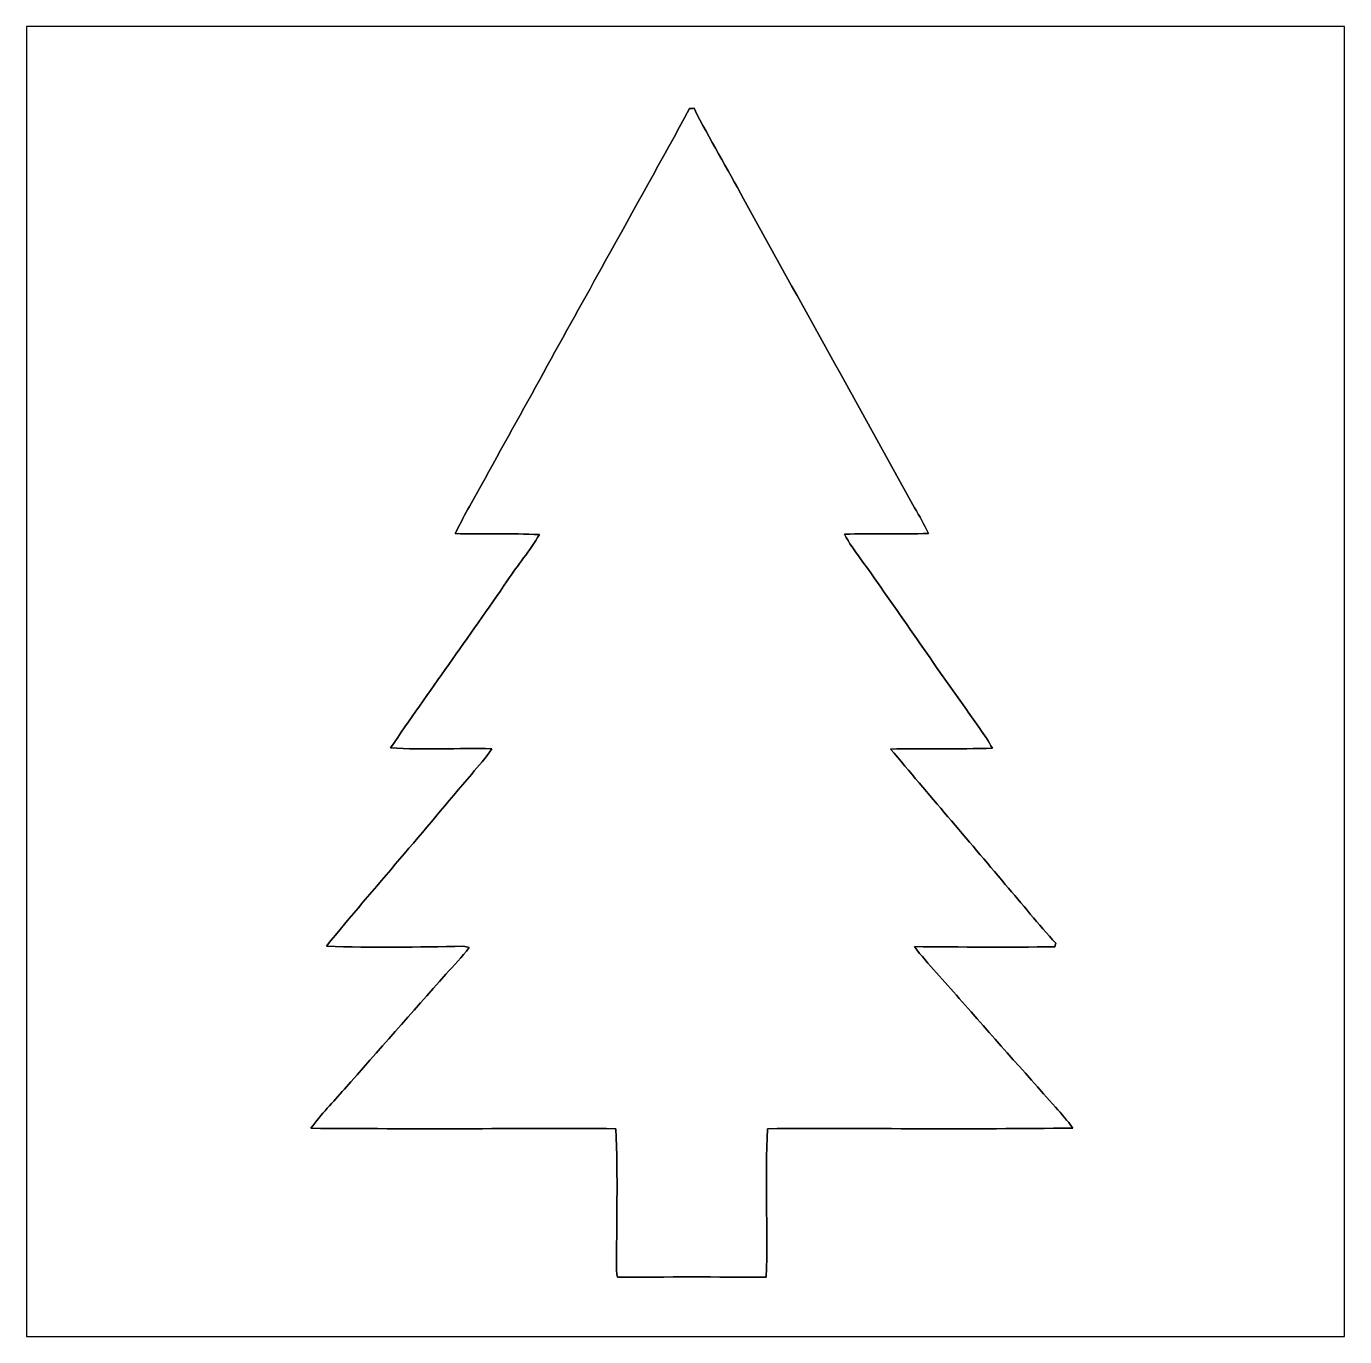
# Model space of a CAD drawing. Header units: centimetres. Extents: x -16.8 to 16.8, y -16.7 to 16.7.
import ezdxf

# ---------------------------------------------------------------- set-up
doc = ezdxf.new("R2010")
doc.units = ezdxf.units.CM
doc.header["$MEASUREMENT"] = 0
doc.layers.add('Layer 1', color=7, linetype='Continuous')

msp = doc.modelspace()

# ---------------------------------------------------------------- linework, layer by layer
at = {"layer": 'Layer 1', "color": 7}
for points, knots in [([(-16.77458, 16.66875), (-16.77458, 16.66875), (16.77458, 16.66875), (16.77458, 16.66875), (16.77458, 16.66875), (16.77458, 16.66875), (16.77458, -16.66875), (16.77458, -16.66875), (16.77458, -16.66875), (16.77458, -16.66875), (-16.77458, -16.66875), (-16.77458, -16.66875), (-16.77458, -16.66875), (-16.77458, -16.66875), (-16.77458, 16.66875), (-16.77458, 16.66875), (-16.77458, 16.66875), (-16.77458, 16.66875), (-16.77458, 16.66875), (-16.77458, 16.66875)], [0, 0, 0, 0, 0.16666667, 0.16666667, 0.16666667, 0.16666667, 0.33333333, 0.33333333, 0.33333333, 0.33333333, 0.5, 0.5, 0.5, 0.5, 0.66666667, 0.66666667, 0.66666667, 0.66666667, 1, 1, 1, 1]), ([(0.10125, 14.58172), (-0.59302, 13.28173), (-1.32292, 12.00079), (-2.032, 10.70892), (-2.032, 10.70892), (-3.09492, 8.80604), (-4.14161, 6.89434), (-5.2003, 4.98934), (-5.2003, 4.98934), (-5.42008, 4.58047), (-5.66526, 4.18465), (-5.85788, 3.76167), (-5.85788, 3.76167), (-5.14456, 3.74932), (-4.43054, 3.77366), (-3.71757, 3.73662), (-3.71757, 3.73662), (-3.96028, 3.32423), (-4.2739, 2.95945), (-4.53672, 2.56011), (-4.53672, 2.56011), (-5.51533, 1.13489), (-6.5338, -0.26211), (-7.50782, -1.69051), (-7.50782, -1.69051), (-6.64951, -1.74202), (-5.78873, -1.69086), (-4.92972, -1.71062), (-4.92972, -1.71062), (-5.06906, -1.94839), (-5.26909, -2.14171), (-5.43948, -2.35656), (-5.43948, -2.35656), (-6.05508, -3.07023), (-6.65092, -3.80083), (-7.26934, -4.51238), (-7.26934, -4.51238), (-7.88529, -5.25709), (-8.5344, -5.97535), (-9.13518, -6.73276), (-9.13518, -6.73276), (-7.97384, -6.78039), (-6.81002, -6.75675), (-5.64833, -6.73629), (-5.64833, -6.73629), (-5.59929, -6.73735), (-5.55237, -6.75217), (-5.50721, -6.77086), (-5.50721, -6.77086), (-5.68396, -7.01357), (-5.90127, -7.22312), (-6.09671, -7.45031), (-6.09671, -7.45031), (-6.95995, -8.42151), (-7.82073, -9.39447), (-8.67939, -10.36955), (-8.67939, -10.36955), (-8.96761, -10.69904), (-9.277, -11.01196), (-9.53311, -11.36826), (-9.53311, -11.36826), (-6.94619, -11.39014), (-4.35892, -11.36932), (-1.772, -11.37814), (-1.772, -11.37814), (-1.7145, -12.58746), (-1.76001, -13.79926), (-1.75189, -15.00964), (-1.75189, -15.00964), (-1.74872, -15.05761), (-1.74131, -15.10559), (-1.73426, -15.15428), (-1.73426, -15.15428), (-0.47202, -15.14969), (0.79058, -15.15145), (2.05352, -15.15322), (2.05352, -15.15322), (2.1015, -13.89627), (2.01859, -12.63474), (2.09021, -11.37779), (2.09021, -11.37779), (4.67783, -11.36721), (7.26581, -11.39543), (9.85344, -11.36332), (9.85344, -11.36332), (9.72538, -11.17318), (9.56698, -11.00561), (9.41881, -10.83169), (9.41881, -10.83169), (8.59296, -9.91588), (7.78545, -8.98349), (6.9663, -8.06168), (6.9663, -8.06168), (6.58707, -7.62141), (6.17643, -7.20796), (5.82436, -6.74511), (5.82436, -6.74511), (7.01499, -6.75887), (8.20632, -6.75958), (9.39729, -6.75217), (9.39729, -6.75217), (9.40647, -6.72112), (9.41599, -6.69008), (9.42587, -6.65974), (9.42587, -6.65974), (8.97784, -6.17643), (8.56827, -5.65997), (8.13894, -5.16079), (8.13894, -5.16079), (7.16562, -4.01391), (6.18984, -2.86914), (5.22041, -1.71909), (5.22041, -1.71909), (6.0833, -1.69898), (6.9469, -1.72438), (7.81015, -1.69968), (7.81015, -1.69968), (7.62176, -1.35184), (7.37376, -1.0414), (7.15116, -0.71579), (7.15116, -0.71579), (6.23852, 0.5521), (5.37245, 1.85244), (4.45664, 3.1175), (4.45664, 3.1175), (4.30847, 3.32105), (4.15854, 3.52531), (4.0446, 3.75003), (4.0446, 3.75003), (4.75756, 3.76661), (5.47088, 3.74791), (6.18384, 3.7659), (6.18384, 3.7659), (6.0833, 3.99239), (5.95101, 4.20335), (5.83106, 4.41995), (5.83106, 4.41995), (4.3882, 7.04321), (2.92382, 9.65482), (1.47849, 12.27702), (1.47849, 12.27702), (1.06539, 13.0496), (0.61031, 13.80031), (0.21837, 14.58383), (0.21837, 14.58383), (0.17921, 14.58313), (0.14005, 14.58242), (0.10125, 14.58172)], [0, 0, 0, 0, 0.02631579, 0.02631579, 0.02631579, 0.02631579, 0.05263158, 0.05263158, 0.05263158, 0.05263158, 0.07894737, 0.07894737, 0.07894737, 0.07894737, 0.10526316, 0.10526316, 0.10526316, 0.10526316, 0.13157895, 0.13157895, 0.13157895, 0.13157895, 0.15789474, 0.15789474, 0.15789474, 0.15789474, 0.18421053, 0.18421053, 0.18421053, 0.18421053, 0.21052632, 0.21052632, 0.21052632, 0.21052632, 0.23684211, 0.23684211, 0.23684211, 0.23684211, 0.26315789, 0.26315789, 0.26315789, 0.26315789, 0.28947368, 0.28947368, 0.28947368, 0.28947368, 0.31578947, 0.31578947, 0.31578947, 0.31578947, 0.34210526, 0.34210526, 0.34210526, 0.34210526, 0.36842105, 0.36842105, 0.36842105, 0.36842105, 0.39473684, 0.39473684, 0.39473684, 0.39473684, 0.42105263, 0.42105263, 0.42105263, 0.42105263, 0.44736842, 0.44736842, 0.44736842, 0.44736842, 0.47368421, 0.47368421, 0.47368421, 0.47368421, 0.5, 0.5, 0.5, 0.5, 0.52631579, 0.52631579, 0.52631579, 0.52631579, 0.55263158, 0.55263158, 0.55263158, 0.55263158, 0.57894737, 0.57894737, 0.57894737, 0.57894737, 0.60526316, 0.60526316, 0.60526316, 0.60526316, 0.63157895, 0.63157895, 0.63157895, 0.63157895, 0.65789474, 0.65789474, 0.65789474, 0.65789474, 0.68421053, 0.68421053, 0.68421053, 0.68421053, 0.71052632, 0.71052632, 0.71052632, 0.71052632, 0.73684211, 0.73684211, 0.73684211, 0.73684211, 0.76315789, 0.76315789, 0.76315789, 0.76315789, 0.78947368, 0.78947368, 0.78947368, 0.78947368, 0.81578947, 0.81578947, 0.81578947, 0.81578947, 0.84210526, 0.84210526, 0.84210526, 0.84210526, 0.86842105, 0.86842105, 0.86842105, 0.86842105, 0.89473684, 0.89473684, 0.89473684, 0.89473684, 0.92105263, 0.92105263, 0.92105263, 0.92105263, 0.94736842, 0.94736842, 0.94736842, 0.94736842, 1, 1, 1, 1])]:
    msp.add_open_spline(points, degree=3, knots=knots, dxfattribs=at)
at = {"layer": 'Layer 1', "color": 251}
msp.add_open_spline([(0.10125, 14.58172), (0.14005, 14.58242), (0.17921, 14.58313), (0.21837, 14.58383), (0.21837, 14.58383), (0.61031, 13.80031), (1.06539, 13.0496), (1.47849, 12.27702), (1.47849, 12.27702), (2.92382, 9.65482), (4.3882, 7.04321), (5.83106, 4.41995), (5.83106, 4.41995), (5.95101, 4.20335), (6.0833, 3.99239), (6.18384, 3.7659), (6.18384, 3.7659), (5.47088, 3.74791), (4.75756, 3.76661), (4.0446, 3.75003), (4.0446, 3.75003), (4.15854, 3.52531), (4.30847, 3.32105), (4.45664, 3.1175), (4.45664, 3.1175), (5.37245, 1.85244), (6.23852, 0.5521), (7.15116, -0.71579), (7.15116, -0.71579), (7.37376, -1.0414), (7.62176, -1.35184), (7.81015, -1.69968), (7.81015, -1.69968), (6.9469, -1.72438), (6.0833, -1.69898), (5.22041, -1.71909), (5.22041, -1.71909), (6.18984, -2.86914), (7.16562, -4.01391), (8.13894, -5.16079), (8.13894, -5.16079), (8.56827, -5.65997), (8.97784, -6.17643), (9.42587, -6.65974), (9.42587, -6.65974), (9.41599, -6.69008), (9.40647, -6.72112), (9.39729, -6.75217), (9.39729, -6.75217), (8.20632, -6.75958), (7.01499, -6.75887), (5.82436, -6.74511), (5.82436, -6.74511), (6.17643, -7.20796), (6.58707, -7.62141), (6.9663, -8.06168), (6.9663, -8.06168), (7.78545, -8.98349), (8.59296, -9.91588), (9.41881, -10.83169), (9.41881, -10.83169), (9.56698, -11.00561), (9.72538, -11.17318), (9.85344, -11.36332), (9.85344, -11.36332), (7.26581, -11.39543), (4.67783, -11.36721), (2.09021, -11.37779), (2.09021, -11.37779), (2.01859, -12.63474), (2.1015, -13.89627), (2.05352, -15.15322), (2.05352, -15.15322), (0.79058, -15.15145), (-0.47202, -15.14969), (-1.73426, -15.15428), (-1.73426, -15.15428), (-1.74131, -15.10559), (-1.74872, -15.05761), (-1.75189, -15.00964), (-1.75189, -15.00964), (-1.76001, -13.79926), (-1.7145, -12.58746), (-1.772, -11.37814), (-1.772, -11.37814), (-4.35892, -11.36932), (-6.94619, -11.39014), (-9.53311, -11.36826), (-9.53311, -11.36826), (-9.277, -11.01196), (-8.96761, -10.69904), (-8.67939, -10.36955), (-8.67939, -10.36955), (-7.82073, -9.39447), (-6.95995, -8.42151), (-6.09671, -7.45031), (-6.09671, -7.45031), (-5.90127, -7.22312), (-5.68396, -7.01357), (-5.50721, -6.77086), (-5.50721, -6.77086), (-5.55237, -6.75217), (-5.59929, -6.73735), (-5.64833, -6.73629), (-5.64833, -6.73629), (-6.81002, -6.75675), (-7.97384, -6.78039), (-9.13518, -6.73276), (-9.13518, -6.73276), (-8.5344, -5.97535), (-7.88529, -5.25709), (-7.26934, -4.51238), (-7.26934, -4.51238), (-6.65092, -3.80083), (-6.05508, -3.07023), (-5.43948, -2.35656), (-5.43948, -2.35656), (-5.26909, -2.14171), (-5.06906, -1.94839), (-4.92972, -1.71062), (-4.92972, -1.71062), (-5.78873, -1.69086), (-6.64951, -1.74202), (-7.50782, -1.69051), (-7.50782, -1.69051), (-6.5338, -0.26211), (-5.51533, 1.13489), (-4.53672, 2.56011), (-4.53672, 2.56011), (-4.2739, 2.95945), (-3.96028, 3.32423), (-3.71757, 3.73662), (-3.71757, 3.73662), (-4.43054, 3.77366), (-5.14456, 3.74932), (-5.85788, 3.76167), (-5.85788, 3.76167), (-5.66526, 4.18465), (-5.42008, 4.58047), (-5.2003, 4.98934), (-5.2003, 4.98934), (-4.14161, 6.89434), (-3.09492, 8.80604), (-2.032, 10.70892), (-2.032, 10.70892), (-1.32292, 12.00079), (-0.59302, 13.28173), (0.10125, 14.58172)], degree=3, knots=[0, 0, 0, 0, 0.02631579, 0.02631579, 0.02631579, 0.02631579, 0.05263158, 0.05263158, 0.05263158, 0.05263158, 0.07894737, 0.07894737, 0.07894737, 0.07894737, 0.10526316, 0.10526316, 0.10526316, 0.10526316, 0.13157895, 0.13157895, 0.13157895, 0.13157895, 0.15789474, 0.15789474, 0.15789474, 0.15789474, 0.18421053, 0.18421053, 0.18421053, 0.18421053, 0.21052632, 0.21052632, 0.21052632, 0.21052632, 0.23684211, 0.23684211, 0.23684211, 0.23684211, 0.26315789, 0.26315789, 0.26315789, 0.26315789, 0.28947368, 0.28947368, 0.28947368, 0.28947368, 0.31578947, 0.31578947, 0.31578947, 0.31578947, 0.34210526, 0.34210526, 0.34210526, 0.34210526, 0.36842105, 0.36842105, 0.36842105, 0.36842105, 0.39473684, 0.39473684, 0.39473684, 0.39473684, 0.42105263, 0.42105263, 0.42105263, 0.42105263, 0.44736842, 0.44736842, 0.44736842, 0.44736842, 0.47368421, 0.47368421, 0.47368421, 0.47368421, 0.5, 0.5, 0.5, 0.5, 0.52631579, 0.52631579, 0.52631579, 0.52631579, 0.55263158, 0.55263158, 0.55263158, 0.55263158, 0.57894737, 0.57894737, 0.57894737, 0.57894737, 0.60526316, 0.60526316, 0.60526316, 0.60526316, 0.63157895, 0.63157895, 0.63157895, 0.63157895, 0.65789474, 0.65789474, 0.65789474, 0.65789474, 0.68421053, 0.68421053, 0.68421053, 0.68421053, 0.71052632, 0.71052632, 0.71052632, 0.71052632, 0.73684211, 0.73684211, 0.73684211, 0.73684211, 0.76315789, 0.76315789, 0.76315789, 0.76315789, 0.78947368, 0.78947368, 0.78947368, 0.78947368, 0.81578947, 0.81578947, 0.81578947, 0.81578947, 0.84210526, 0.84210526, 0.84210526, 0.84210526, 0.86842105, 0.86842105, 0.86842105, 0.86842105, 0.89473684, 0.89473684, 0.89473684, 0.89473684, 0.92105263, 0.92105263, 0.92105263, 0.92105263, 0.94736842, 0.94736842, 0.94736842, 0.94736842, 1, 1, 1, 1], dxfattribs=at)

doc.saveas('drawing.dxf')
